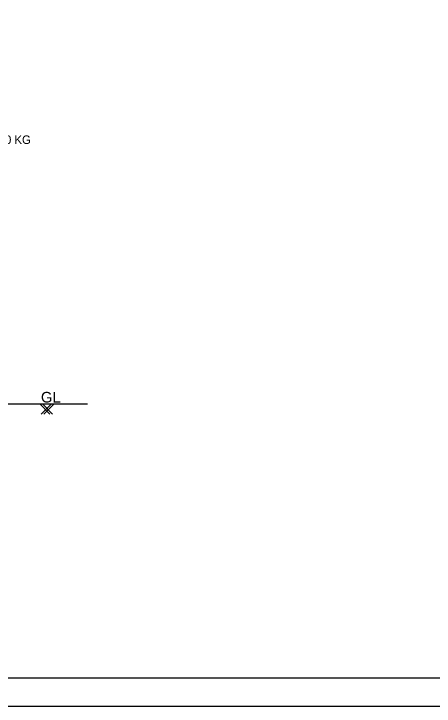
# Model space of a CAD drawing. Header units: millimetres. Extents: x -532461 to 503061443, y -184551 to 137919.
# Drawn here: x 36375 to 76034, y -184551 to -119306 of the extents above; entities that cross this region are included whole.
import ezdxf

# ---------------------------------------------------------------- set-up
doc = ezdxf.new("R2010")
doc.units = ezdxf.units.MM
doc.styles.get("Standard").update_dxf_attribs({"font": 'arial.ttf'})

msp = doc.modelspace()

# ---------------------------------------------------------------- linework, layer by layer
for p, q in [((29713, -156054), (43310.7, -156054)), ((38814.6, -156054), (39778.8, -157018.3)), ((39926.6, -156054), (38962.4, -157018.3)), ((39071.1, -156054), (40035.3, -157018.3)), ((40180.8, -156054), (39216.6, -157018.3))]:
    msp.add_line(p, q)
at = {"color": 7, "ltscale": 50}
for points in [[(-24914.3, -184550.8), (168632.4, -184550.8), (168632.4, -46127.4), (-24914.3, -46127.4)], [(-22230.5, -181867.1), (165948.7, -181867.1), (165948.7, -48811.1), (-22230.5, -48811.1)]]:
    msp.add_lwpolyline(points, close=True, dxfattribs=at)

# ---------------------------------------------------------------- texts
at = {"color": 7, "ltscale": 50, "insert": (28586.5, -130508.6), "char_height": 800, "attachment_point": 4}
msp.add_mtext('{\\fVijaya|b0|i0|c0|p34;BOTTOM\\PWEIGHT 46800 KG}', dxfattribs=at)
at = {"insert": (38931.1, -154934.3), "char_height": 1000, "attachment_point": 1}
msp.add_mtext_dynamic_manual_height_columns('GL', width=160935.167, gutter_width=12.5, heights=[0], dxfattribs=at)

doc.saveas('drawing.dxf')
